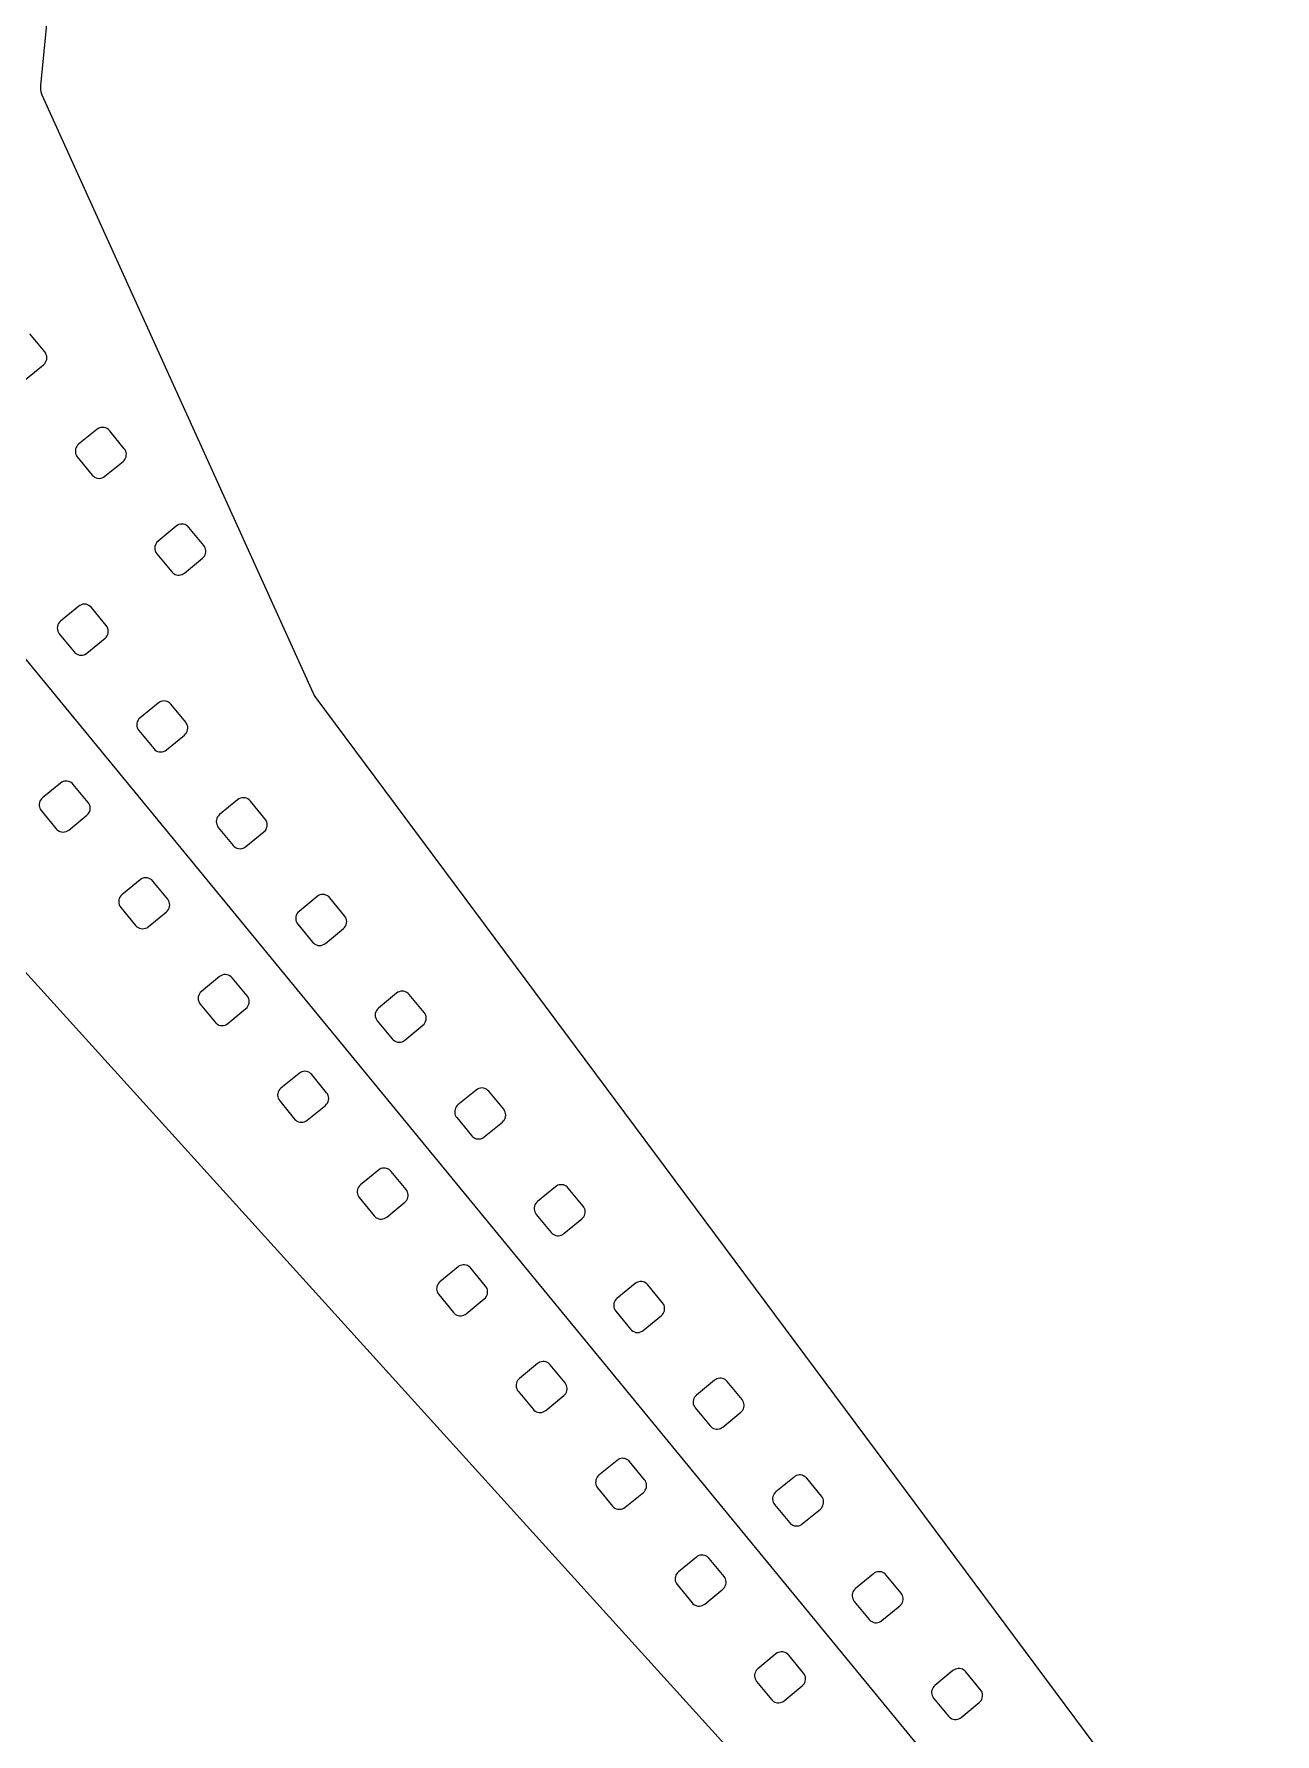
# Model space of a CAD drawing. Header units: millimetres. Extents: x -573 to 573, y -334 to 241.
# Drawn here: x 395.1 to 532.7, y -195 to -6.5 of the extents above; entities that cross this region are included whole.
import ezdxf

# ---------------------------------------------------------------- set-up
doc = ezdxf.new("R2010")
doc.units = ezdxf.units.MM
doc.layers.add('LED_STRIP', color=30, linetype='Continuous')
doc.layers.add('OUTLINE', color=7, linetype='Continuous')

msp = doc.modelspace()

# ---------------------------------------------------------------- linework, layer by layer
at = {"layer": 'LED_STRIP'}
msp.add_lwpolyline([(346.59, -17.96), (520.44, -229.61)], dxfattribs=at)
at = {"layer": 'OUTLINE'}
for points in [[(396.93, -0.47), (395.78, -12.18), (395.78, -12.53), (395.83, -12.88), (395.95, -13.2), (426.02, -79.6), (426.11, -79.79), (426.23, -79.97), (532.71, -223.14)], [(394.13, -44.8), (396.14, -43.15), (396.26, -43.03), (396.36, -42.88), (396.44, -42.73), (396.48, -42.56), (396.5, -42.38), (396.49, -42.21), (396.44, -42.04), (396.37, -41.88), (396.27, -41.74), (394.62, -39.73)], [(511.71, -240.39), (391.95, -108.13), (391.8, -107.98), (391.63, -107.85), (332.34, -65.46), (332.04, -65.28), (331.71, -65.16), (331.37, -65.09), (319.65, -63.94), (319.3, -63.94), (318.96, -64), (318.63, -64.11), (252.23, -94.18)]]:
    msp.add_lwpolyline(points, dxfattribs=at)
for points in [[(403.02, -50.16), (402.85, -50.11), (402.68, -50.1), (402.5, -50.11), (402.33, -50.15), (402.18, -50.23), (402.03, -50.32), (400.02, -51.98), (399.91, -52.08), (399.82, -52.21), (399.74, -52.35), (399.69, -52.5), (399.66, -52.65), (399.66, -52.81), (399.68, -52.96), (399.73, -53.11), (399.79, -53.25), (399.88, -53.38), (401.54, -55.39), (401.66, -55.52), (401.8, -55.62), (401.96, -55.69), (402.12, -55.74), (402.3, -55.76), (402.47, -55.74), (402.64, -55.7), (402.8, -55.63), (402.94, -55.53), (404.95, -53.88), (405.06, -53.77), (405.16, -53.65), (405.23, -53.51), (405.28, -53.36), (405.31, -53.2), (405.32, -53.05), (405.29, -52.89), (405.25, -52.74), (405.18, -52.6), (405.09, -52.47), (403.44, -50.46), (403.32, -50.34), (403.18, -50.24), (403.02, -50.16)], [(411.83, -60.89), (411.67, -60.85), (411.49, -60.83), (411.32, -60.84), (411.15, -60.89), (410.99, -60.96), (410.85, -61.06), (408.84, -62.71), (408.71, -62.83), (408.61, -62.97), (408.54, -63.13), (408.49, -63.3), (408.47, -63.47), (408.49, -63.64), (408.53, -63.81), (408.6, -63.97), (408.7, -64.12), (410.35, -66.12), (410.46, -66.24), (410.58, -66.33), (410.72, -66.41), (410.87, -66.46), (411.03, -66.48), (411.18, -66.49), (411.34, -66.47), (411.49, -66.42), (411.63, -66.35), (411.76, -66.26), (413.77, -64.61), (413.88, -64.5), (413.98, -64.38), (414.05, -64.24), (414.1, -64.09), (414.13, -63.94), (414.13, -63.78), (414.11, -63.62), (414.06, -63.47), (414, -63.33), (413.91, -63.2), (412.26, -61.2), (412.13, -61.07), (411.99, -60.97), (411.83, -60.89)], [(401.02, -69.78), (400.85, -69.73), (400.67, -69.72), (400.5, -69.73), (400.33, -69.77), (400.17, -69.85), (400.03, -69.94), (398.02, -71.59), (397.9, -71.72), (397.79, -71.86), (397.72, -72.01), (397.67, -72.18), (397.65, -72.36), (397.67, -72.53), (397.71, -72.7), (397.78, -72.86), (397.88, -73), (399.53, -75.01), (399.65, -75.14), (399.8, -75.24), (399.95, -75.31), (400.12, -75.36), (400.29, -75.38), (400.47, -75.36), (400.64, -75.32), (400.8, -75.25), (400.94, -75.15), (402.95, -73.5), (403.07, -73.38), (403.18, -73.23), (403.25, -73.08), (403.3, -72.91), (403.31, -72.74), (403.3, -72.56), (403.26, -72.39), (403.19, -72.23), (403.09, -72.09), (401.44, -70.08), (401.31, -69.96), (401.17, -69.86), (401.02, -69.78)], [(409.83, -80.51), (409.66, -80.47), (409.49, -80.45), (409.32, -80.46), (409.15, -80.51), (408.99, -80.58), (408.84, -80.68), (406.84, -82.33), (406.71, -82.45), (406.61, -82.59), (406.53, -82.75), (406.49, -82.92), (406.47, -83.09), (406.48, -83.26), (406.53, -83.43), (406.6, -83.59), (406.7, -83.73), (408.35, -85.74), (408.47, -85.87), (408.61, -85.97), (408.77, -86.04), (408.94, -86.09), (409.11, -86.11), (409.28, -86.09), (409.45, -86.05), (409.61, -85.98), (409.76, -85.88), (411.76, -84.23), (411.89, -84.11), (411.99, -83.97), (412.07, -83.81), (412.11, -83.64), (412.13, -83.47), (412.12, -83.29), (412.07, -83.13), (412, -82.97), (411.9, -82.82), (410.25, -80.81), (410.13, -80.69), (409.99, -80.59), (409.83, -80.51)], [(398.76, -89.34), (398.6, -89.34), (398.45, -89.36), (398.3, -89.4), (398.16, -89.47), (398.03, -89.56), (396.02, -91.21), (395.9, -91.32), (395.81, -91.45), (395.74, -91.58), (395.68, -91.73), (395.66, -91.89), (395.65, -92.04), (395.68, -92.2), (395.72, -92.35), (395.79, -92.49), (395.88, -92.62), (397.53, -94.63), (397.65, -94.75), (397.79, -94.86), (397.95, -94.93), (398.12, -94.98), (398.29, -94.99), (398.47, -94.98), (398.63, -94.94), (398.79, -94.87), (398.94, -94.77), (400.95, -93.12), (401.07, -92.99), (401.17, -92.85), (401.25, -92.7), (401.29, -92.53), (401.31, -92.35), (401.3, -92.18), (401.25, -92.01), (401.18, -91.85), (401.08, -91.71), (399.43, -89.7), (399.33, -89.59), (399.2, -89.49), (399.06, -89.42), (398.91, -89.37), (398.76, -89.34)], [(418.65, -91.25), (418.48, -91.2), (418.31, -91.18), (418.13, -91.19), (417.96, -91.24), (417.8, -91.31), (417.66, -91.41), (415.65, -93.06), (415.53, -93.18), (415.43, -93.32), (415.35, -93.48), (415.3, -93.65), (415.29, -93.82), (415.3, -93.99), (415.34, -94.16), (415.42, -94.32), (415.51, -94.47), (417.16, -96.48), (417.29, -96.6), (417.43, -96.7), (417.58, -96.78), (417.75, -96.82), (417.93, -96.84), (418.1, -96.83), (418.27, -96.78), (418.43, -96.71), (418.57, -96.61), (420.58, -94.96), (420.7, -94.84), (420.81, -94.7), (420.88, -94.54), (420.93, -94.37), (420.95, -94.2), (420.93, -94.03), (420.89, -93.86), (420.82, -93.7), (420.72, -93.56), (419.07, -91.55), (418.95, -91.42), (418.8, -91.32), (418.65, -91.25)], [(407.83, -100.13), (407.66, -100.08), (407.49, -100.07), (407.31, -100.08), (407.14, -100.12), (406.99, -100.2), (406.84, -100.29), (404.83, -101.94), (404.71, -102.07), (404.61, -102.21), (404.53, -102.37), (404.49, -102.53), (404.47, -102.71), (404.48, -102.88), (404.52, -103.05), (404.6, -103.21), (404.7, -103.35), (406.35, -105.36), (406.47, -105.49), (406.61, -105.59), (406.77, -105.66), (406.93, -105.71), (407.11, -105.73), (407.28, -105.71), (407.45, -105.67), (407.61, -105.6), (407.75, -105.5), (409.76, -103.85), (409.89, -103.73), (409.99, -103.59), (410.06, -103.43), (410.11, -103.26), (410.13, -103.09), (410.11, -102.91), (410.07, -102.74), (410, -102.59), (409.9, -102.44), (408.25, -100.43), (408.13, -100.31), (407.99, -100.21), (407.83, -100.13)], [(427.3, -101.93), (427.12, -101.91), (426.95, -101.93), (426.78, -101.97), (426.62, -102.04), (426.48, -102.14), (424.47, -103.79), (424.34, -103.91), (424.24, -104.05), (424.17, -104.21), (424.12, -104.38), (424.1, -104.55), (424.12, -104.73), (424.16, -104.9), (424.23, -105.05), (424.33, -105.2), (425.98, -107.21), (426.1, -107.33), (426.24, -107.43), (426.4, -107.51), (426.57, -107.56), (426.74, -107.57), (426.92, -107.56), (427.08, -107.52), (427.24, -107.44), (427.39, -107.35), (429.4, -105.7), (429.52, -105.57), (429.62, -105.43), (429.7, -105.27), (429.74, -105.11), (429.76, -104.93), (429.75, -104.76), (429.7, -104.59), (429.63, -104.43), (429.53, -104.29), (427.88, -102.28), (427.76, -102.15), (427.62, -102.05), (427.46, -101.98), (427.3, -101.93)], [(416.64, -110.86), (416.48, -110.82), (416.3, -110.8), (416.13, -110.81), (415.96, -110.86), (415.8, -110.93), (415.66, -111.03), (413.65, -112.68), (413.52, -112.8), (413.42, -112.94), (413.35, -113.1), (413.3, -113.27), (413.28, -113.44), (413.3, -113.61), (413.34, -113.78), (413.41, -113.94), (413.51, -114.08), (415.16, -116.09), (415.28, -116.22), (415.43, -116.32), (415.58, -116.4), (415.75, -116.44), (415.92, -116.46), (416.1, -116.45), (416.27, -116.4), (416.42, -116.33), (416.57, -116.23), (418.58, -114.58), (418.7, -114.46), (418.8, -114.32), (418.88, -114.16), (418.93, -113.99), (418.94, -113.82), (418.93, -113.65), (418.89, -113.48), (418.81, -113.32), (418.72, -113.17), (417.07, -111.17), (416.94, -111.04), (416.8, -110.94), (416.64, -110.86)], [(436.28, -112.71), (436.11, -112.66), (435.94, -112.65), (435.76, -112.66), (435.59, -112.7), (435.44, -112.77), (435.29, -112.87), (433.28, -114.52), (433.16, -114.65), (433.06, -114.79), (432.98, -114.94), (432.93, -115.11), (432.92, -115.29), (432.93, -115.46), (432.97, -115.63), (433.05, -115.79), (433.14, -115.93), (434.8, -117.94), (434.92, -118.06), (435.06, -118.17), (435.22, -118.24), (435.38, -118.29), (435.56, -118.31), (435.73, -118.29), (435.9, -118.25), (436.06, -118.18), (436.2, -118.08), (438.21, -116.43), (438.34, -116.31), (438.44, -116.16), (438.51, -116.01), (438.56, -115.84), (438.58, -115.67), (438.56, -115.49), (438.52, -115.32), (438.45, -115.16), (438.35, -115.02), (436.7, -113.01), (436.58, -112.89), (436.44, -112.79), (436.28, -112.71)], [(425.29, -121.55), (425.12, -121.53), (424.95, -121.55), (424.78, -121.59), (424.62, -121.66), (424.47, -121.76), (422.46, -123.41), (422.34, -123.53), (422.24, -123.67), (422.16, -123.83), (422.12, -124), (422.1, -124.17), (422.11, -124.35), (422.16, -124.51), (422.23, -124.67), (422.33, -124.82), (423.98, -126.83), (424.1, -126.95), (424.24, -127.05), (424.4, -127.13), (424.57, -127.17), (424.74, -127.19), (424.91, -127.18), (425.08, -127.13), (425.24, -127.06), (425.38, -126.96), (427.39, -125.31), (427.52, -125.19), (427.62, -125.05), (427.69, -124.89), (427.74, -124.73), (427.76, -124.55), (427.75, -124.38), (427.7, -124.21), (427.63, -124.05), (427.53, -123.91), (425.88, -121.9), (425.76, -121.77), (425.62, -121.67), (425.46, -121.6), (425.29, -121.55)], [(445.09, -123.44), (444.93, -123.4), (444.75, -123.38), (444.58, -123.39), (444.41, -123.44), (444.25, -123.51), (444.11, -123.61), (442.1, -125.26), (441.99, -125.36), (441.89, -125.49), (441.82, -125.63), (441.77, -125.78), (441.74, -125.93), (441.74, -126.09), (441.76, -126.24), (441.8, -126.39), (441.87, -126.53), (441.96, -126.66), (443.61, -128.67), (443.72, -128.79), (443.84, -128.88), (443.98, -128.95), (444.13, -129.01), (444.29, -129.03), (444.44, -129.04), (444.6, -129.01), (444.75, -128.97), (444.89, -128.9), (445.02, -128.81), (447.03, -127.16), (447.15, -127.04), (447.25, -126.9), (447.33, -126.74), (447.38, -126.57), (447.39, -126.4), (447.38, -126.22), (447.34, -126.06), (447.26, -125.9), (447.17, -125.75), (445.52, -123.74), (445.39, -123.62), (445.25, -123.52), (445.09, -123.44)], [(434.18, -132.3), (434.02, -132.27), (433.86, -132.27), (433.71, -132.29), (433.56, -132.33), (433.42, -132.4), (433.29, -132.49), (431.28, -134.14), (431.17, -134.25), (431.07, -134.38), (431, -134.51), (430.95, -134.66), (430.92, -134.82), (430.92, -134.97), (430.94, -135.13), (430.98, -135.28), (431.05, -135.42), (431.14, -135.55), (432.79, -137.56), (432.9, -137.67), (433.03, -137.77), (433.17, -137.84), (433.31, -137.89), (433.47, -137.92), (433.62, -137.92), (433.78, -137.9), (433.93, -137.86), (434.07, -137.79), (434.2, -137.7), (436.21, -136.05), (436.32, -135.94), (436.42, -135.81), (436.49, -135.67), (436.54, -135.53), (436.57, -135.37), (436.57, -135.21), (436.55, -135.06), (436.51, -134.91), (436.44, -134.77), (436.35, -134.64), (434.7, -132.63), (434.59, -132.52), (434.46, -132.42), (434.32, -132.35), (434.18, -132.3)], [(453.66, -134.12), (453.5, -134.11), (453.34, -134.13), (453.19, -134.18), (453.05, -134.25), (452.92, -134.34), (450.91, -135.99), (450.8, -136.1), (450.71, -136.22), (450.63, -136.36), (450.58, -136.51), (450.55, -136.66), (450.55, -136.82), (450.57, -136.98), (450.62, -137.13), (450.69, -137.27), (450.78, -137.4), (452.43, -139.4), (452.54, -139.52), (452.66, -139.61), (452.8, -139.69), (452.95, -139.74), (453.1, -139.77), (453.26, -139.77), (453.41, -139.75), (453.56, -139.7), (453.71, -139.63), (453.83, -139.54), (455.84, -137.89), (455.96, -137.78), (456.05, -137.66), (456.12, -137.52), (456.18, -137.37), (456.2, -137.22), (456.21, -137.06), (456.19, -136.91), (456.14, -136.76), (456.07, -136.61), (455.98, -136.49), (454.33, -134.48), (454.22, -134.36), (454.1, -134.27), (453.96, -134.19), (453.81, -134.14), (453.66, -134.12)], [(442.99, -143.03), (442.84, -143), (442.68, -143), (442.53, -143.02), (442.38, -143.07), (442.23, -143.13), (442.11, -143.22), (440.1, -144.87), (439.98, -144.98), (439.89, -145.11), (439.81, -145.25), (439.76, -145.4), (439.74, -145.55), (439.73, -145.71), (439.75, -145.86), (439.8, -146.01), (439.87, -146.15), (439.96, -146.28), (441.61, -148.29), (441.72, -148.4), (441.84, -148.5), (441.98, -148.57), (442.13, -148.62), (442.28, -148.65), (442.44, -148.65), (442.6, -148.63), (442.75, -148.59), (442.89, -148.52), (443.02, -148.43), (445.02, -146.78), (445.14, -146.67), (445.23, -146.54), (445.31, -146.41), (445.36, -146.26), (445.39, -146.1), (445.39, -145.95), (445.37, -145.79), (445.32, -145.64), (445.25, -145.5), (445.16, -145.37), (443.51, -143.36), (443.4, -143.25), (443.28, -143.15), (443.14, -143.08), (442.99, -143.03)], [(462.63, -144.88), (462.47, -144.85), (462.31, -144.84), (462.16, -144.87), (462.01, -144.91), (461.87, -144.98), (461.74, -145.07), (459.73, -146.72), (459.62, -146.83), (459.52, -146.95), (459.45, -147.09), (459.4, -147.24), (459.37, -147.4), (459.37, -147.55), (459.39, -147.71), (459.43, -147.86), (459.5, -148), (459.59, -148.13), (461.24, -150.14), (461.36, -150.26), (461.51, -150.36), (461.66, -150.44), (461.83, -150.49), (462, -150.5), (462.18, -150.49), (462.35, -150.45), (462.51, -150.37), (462.65, -150.28), (464.66, -148.63), (464.77, -148.52), (464.87, -148.39), (464.94, -148.25), (464.99, -148.1), (465.02, -147.95), (465.02, -147.79), (465, -147.64), (464.96, -147.49), (464.89, -147.35), (464.8, -147.22), (463.15, -145.21), (463.04, -145.1), (462.91, -145), (462.77, -144.93), (462.63, -144.88)], [(451.81, -153.76), (451.65, -153.73), (451.5, -153.73), (451.34, -153.75), (451.19, -153.8), (451.05, -153.87), (450.92, -153.96), (448.91, -155.61), (448.8, -155.72), (448.7, -155.84), (448.63, -155.98), (448.58, -156.13), (448.55, -156.28), (448.55, -156.44), (448.57, -156.59), (448.62, -156.74), (448.68, -156.89), (448.77, -157.01), (450.42, -159.02), (450.53, -159.14), (450.66, -159.23), (450.8, -159.31), (450.94, -159.36), (451.1, -159.38), (451.26, -159.39), (451.41, -159.37), (451.56, -159.32), (451.7, -159.25), (451.83, -159.16), (453.84, -157.51), (453.95, -157.4), (454.05, -157.28), (454.12, -157.14), (454.17, -156.99), (454.2, -156.84), (454.2, -156.68), (454.18, -156.52), (454.14, -156.37), (454.07, -156.23), (453.98, -156.1), (452.33, -154.09), (452.22, -153.98), (452.09, -153.89), (451.96, -153.81), (451.81, -153.76)], [(471.29, -155.58), (471.13, -155.58), (470.97, -155.6), (470.82, -155.64), (470.68, -155.71), (470.55, -155.8), (468.55, -157.45), (468.43, -157.56), (468.34, -157.69), (468.26, -157.83), (468.21, -157.97), (468.19, -158.13), (468.18, -158.29), (468.2, -158.44), (468.25, -158.59), (468.32, -158.73), (468.41, -158.86), (470.06, -160.87), (470.17, -160.98), (470.29, -161.08), (470.43, -161.15), (470.58, -161.2), (470.73, -161.23), (470.89, -161.23), (471.05, -161.21), (471.2, -161.17), (471.34, -161.1), (471.47, -161.01), (473.47, -159.36), (473.59, -159.25), (473.68, -159.12), (473.76, -158.99), (473.81, -158.84), (473.84, -158.68), (473.84, -158.53), (473.82, -158.37), (473.77, -158.22), (473.7, -158.08), (473.61, -157.95), (471.96, -155.94), (471.85, -155.83), (471.73, -155.73), (471.59, -155.66), (471.44, -155.61), (471.29, -155.58)], [(460.62, -164.49), (460.47, -164.47), (460.31, -164.46), (460.16, -164.49), (460.01, -164.53), (459.87, -164.6), (459.74, -164.69), (457.73, -166.34), (457.61, -166.45), (457.52, -166.57), (457.45, -166.71), (457.39, -166.86), (457.37, -167.01), (457.36, -167.17), (457.39, -167.33), (457.43, -167.48), (457.5, -167.62), (457.59, -167.75), (459.24, -169.76), (459.36, -169.88), (459.5, -169.98), (459.66, -170.06), (459.83, -170.1), (460, -170.12), (460.18, -170.11), (460.34, -170.06), (460.5, -169.99), (460.65, -169.89), (462.66, -168.24), (462.77, -168.13), (462.86, -168.01), (462.94, -167.87), (462.99, -167.72), (463.02, -167.57), (463.02, -167.41), (463, -167.26), (462.95, -167.11), (462.88, -166.96), (462.79, -166.84), (461.14, -164.83), (461.04, -164.71), (460.91, -164.62), (460.77, -164.55), (460.62, -164.49)], [(480.26, -166.34), (480.1, -166.31), (479.95, -166.31), (479.79, -166.33), (479.64, -166.38), (479.5, -166.45), (479.37, -166.54), (477.36, -168.19), (477.25, -168.29), (477.15, -168.42), (477.08, -168.56), (477.03, -168.71), (477, -168.86), (477, -169.02), (477.02, -169.17), (477.07, -169.32), (477.13, -169.46), (477.22, -169.59), (478.87, -171.6), (478.98, -171.72), (479.11, -171.81), (479.25, -171.88), (479.39, -171.94), (479.55, -171.96), (479.71, -171.97), (479.86, -171.94), (480.01, -171.9), (480.15, -171.83), (480.28, -171.74), (482.29, -170.09), (482.4, -169.98), (482.5, -169.86), (482.57, -169.72), (482.62, -169.57), (482.65, -169.41), (482.65, -169.26), (482.63, -169.1), (482.59, -168.95), (482.52, -168.81), (482.43, -168.68), (480.78, -166.67), (480.67, -166.56), (480.54, -166.47), (480.41, -166.39), (480.26, -166.34)], [(469.44, -175.23), (469.28, -175.2), (469.13, -175.2), (468.97, -175.22), (468.82, -175.26), (468.68, -175.33), (468.55, -175.42), (466.54, -177.07), (466.43, -177.18), (466.34, -177.31), (466.26, -177.44), (466.21, -177.59), (466.18, -177.75), (466.18, -177.9), (466.2, -178.06), (466.25, -178.21), (466.32, -178.35), (466.41, -178.48), (468.06, -180.49), (468.16, -180.6), (468.29, -180.7), (468.43, -180.77), (468.58, -180.82), (468.73, -180.85), (468.89, -180.85), (469.04, -180.83), (469.19, -180.78), (469.33, -180.72), (469.46, -180.63), (471.47, -178.98), (471.59, -178.87), (471.68, -178.74), (471.75, -178.6), (471.81, -178.46), (471.83, -178.3), (471.84, -178.14), (471.81, -177.99), (471.77, -177.84), (471.7, -177.7), (471.61, -177.57), (469.96, -175.56), (469.85, -175.45), (469.73, -175.35), (469.59, -175.28), (469.44, -175.23)], [(489.07, -177.07), (488.92, -177.05), (488.76, -177.04), (488.61, -177.06), (488.46, -177.11), (488.31, -177.18), (488.19, -177.27), (486.18, -178.92), (486.06, -179.03), (485.97, -179.15), (485.9, -179.29), (485.84, -179.44), (485.82, -179.59), (485.81, -179.75), (485.84, -179.91), (485.88, -180.06), (485.95, -180.2), (486.04, -180.33), (487.69, -182.33), (487.8, -182.45), (487.92, -182.54), (488.06, -182.62), (488.21, -182.67), (488.36, -182.7), (488.52, -182.7), (488.68, -182.68), (488.83, -182.63), (488.97, -182.56), (489.1, -182.47), (491.11, -180.82), (491.22, -180.71), (491.31, -180.59), (491.39, -180.45), (491.44, -180.3), (491.47, -180.15), (491.47, -179.99), (491.45, -179.83), (491.4, -179.68), (491.33, -179.54), (491.24, -179.41), (489.59, -177.41), (489.48, -177.29), (489.36, -177.2), (489.22, -177.12), (489.07, -177.07)], [(478.25, -185.96), (478.1, -185.93), (477.94, -185.93), (477.79, -185.95), (477.64, -186), (477.5, -186.06), (477.37, -186.15), (475.36, -187.8), (475.25, -187.91), (475.15, -188.04), (475.08, -188.18), (475.03, -188.32), (475, -188.48), (475, -188.64), (475.02, -188.79), (475.06, -188.94), (475.13, -189.08), (475.22, -189.21), (476.87, -191.22), (476.98, -191.33), (477.11, -191.43), (477.24, -191.5), (477.39, -191.55), (477.55, -191.58), (477.7, -191.58), (477.86, -191.56), (478.01, -191.52), (478.15, -191.45), (478.28, -191.36), (480.29, -189.71), (480.4, -189.6), (480.5, -189.47), (480.57, -189.34), (480.62, -189.19), (480.65, -189.03), (480.65, -188.88), (480.63, -188.72), (480.58, -188.57), (480.52, -188.43), (480.43, -188.3), (478.78, -186.29), (478.67, -186.18), (478.54, -186.08), (478.4, -186.01), (478.25, -185.96)], [(497.89, -187.81), (497.73, -187.78), (497.58, -187.77), (497.42, -187.8), (497.27, -187.84), (497.13, -187.91), (497, -188), (494.99, -189.65), (494.88, -189.76), (494.79, -189.88), (494.71, -190.02), (494.66, -190.17), (494.63, -190.33), (494.63, -190.48), (494.65, -190.64), (494.7, -190.79), (494.77, -190.93), (494.85, -191.06), (496.51, -193.07), (496.61, -193.18), (496.74, -193.27), (496.88, -193.35), (497.03, -193.4), (497.18, -193.43), (497.34, -193.43), (497.49, -193.41), (497.64, -193.36), (497.78, -193.29), (497.91, -193.21), (499.92, -191.55), (500.03, -191.45), (500.13, -191.32), (500.2, -191.18), (500.25, -191.03), (500.28, -190.88), (500.29, -190.72), (500.26, -190.57), (500.22, -190.42), (500.15, -190.28), (500.06, -190.15), (498.41, -188.14), (498.3, -188.03), (498.18, -187.93), (498.04, -187.86), (497.89, -187.81)]]:
    msp.add_lwpolyline(points, close=True, dxfattribs=at)

doc.saveas('drawing.dxf')
